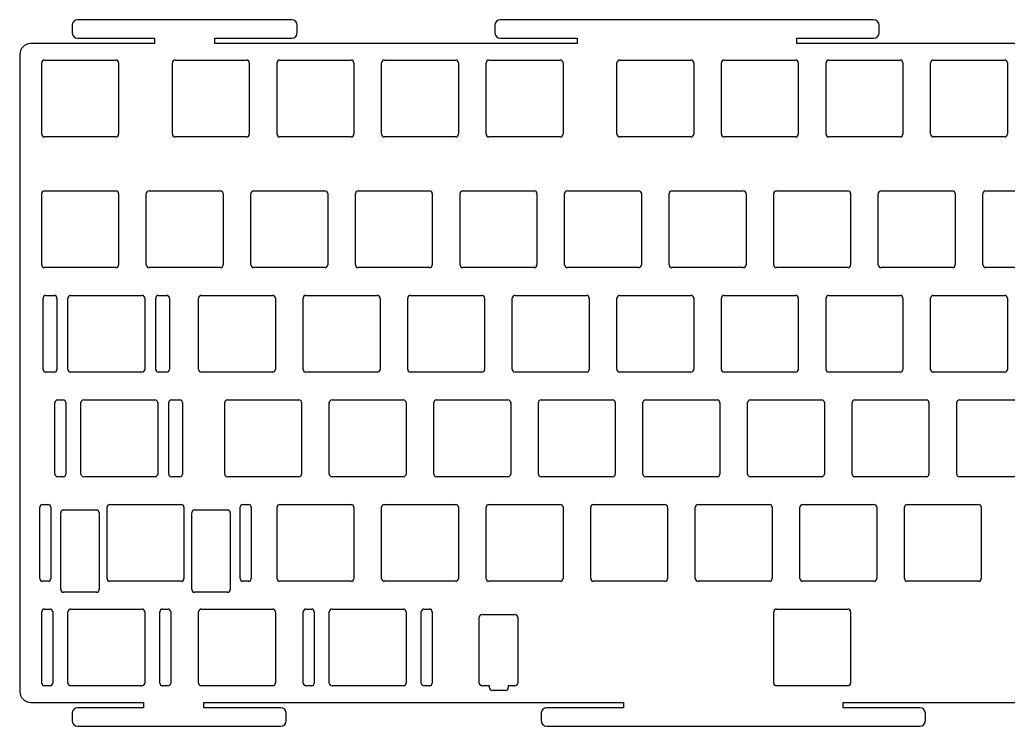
# Model space of a CAD drawing. Header units: millimetres. Extents: x -366 to -15, y -139 to -11.
# Drawn here: x -366.1 to -186, y -139.2 to -10.5 of the extents above; entities that cross this region are included whole.
import ezdxf

# ---------------------------------------------------------------- set-up
doc = ezdxf.new("R2010")
doc.units = ezdxf.units.MM
doc.header["$MEASUREMENT"] = 0

msp = doc.modelspace()

# ---------------------------------------------------------------- linework, layer by layer
for p, q in [((-316.52, -10.52, 0), (-355.52, -10.52, 0)), ((-210.52, -10.52, 0), (-278.52, -10.52, 0)), ((-356.52, -11.52, 0), (-356.52, -12.87, 0)), ((-315.52, -12.87, 0), (-315.52, -11.52, 0)), ((-279.52, -11.52, 0), (-279.52, -12.87, 0)), ((-209.52, -12.87, 0), (-209.52, -11.52, 0)), ((-355.52, -13.87, 0), (-341.52, -13.87, 0)), ((-341.52, -13.87, 0), (-341.52, -14.87, 0)), ((-330.52, -14.87, 0), (-330.52, -13.87, 0)), ((-330.52, -13.87, 0), (-316.52, -13.87, 0)), ((-278.52, -13.87, 0), (-264.52, -13.87, 0)), ((-264.52, -13.87, 0), (-264.52, -14.87, 0)), ((-224.52, -14.87, 0), (-224.52, -13.87, 0)), ((-224.52, -13.87, 0), (-210.52, -13.87, 0)), ((-341.52, -14.87, 0), (-364.07, -14.87, 0)), ((-264.52, -14.87, 0), (-330.52, -14.87, 0)), ((-157.01, -14.87, 0), (-224.52, -14.87, 0)), ((-366.07, -16.87, 0), (-366.07, -132.88, 0)), ((-361.57, -17.87, 0), (-348.57, -17.87, 0)), ((-337.76, -17.87, 0), (-324.76, -17.87, 0)), ((-318.71, -17.87, 0), (-305.71, -17.87, 0)), ((-299.66, -17.87, 0), (-286.66, -17.87, 0)), ((-280.61, -17.87, 0), (-267.61, -17.87, 0)), ((-256.8, -17.87, 0), (-243.8, -17.87, 0)), ((-237.75, -17.87, 0), (-224.75, -17.87, 0)), ((-218.7, -17.87, 0), (-205.7, -17.87, 0)), ((-199.65, -17.87, 0), (-186.65, -17.87, 0)), ((-362.07, -31.37, 0), (-362.07, -18.37, 0)), ((-348.07, -18.37, 0), (-348.07, -31.37, 0)), ((-338.26, -31.37, 0), (-338.26, -18.37, 0)), ((-324.26, -18.37, 0), (-324.26, -31.37, 0)), ((-319.21, -31.37, 0), (-319.21, -18.37, 0)), ((-305.21, -18.37, 0), (-305.21, -31.37, 0)), ((-300.16, -31.37, 0), (-300.16, -18.37, 0)), ((-286.16, -18.37, 0), (-286.16, -31.37, 0)), ((-281.11, -31.37, 0), (-281.11, -18.37, 0)), ((-267.11, -18.37, 0), (-267.11, -31.37, 0)), ((-257.3, -31.37, 0), (-257.3, -18.37, 0)), ((-243.3, -18.37, 0), (-243.3, -31.37, 0)), ((-238.25, -31.37, 0), (-238.25, -18.37, 0)), ((-224.25, -18.37, 0), (-224.25, -31.37, 0)), ((-219.2, -31.37, 0), (-219.2, -18.37, 0)), ((-205.2, -18.37, 0), (-205.2, -31.37, 0)), ((-200.15, -31.37, 0), (-200.15, -18.37, 0)), ((-186.15, -18.37, 0), (-186.15, -31.37, 0)), ((-348.57, -31.87, 0), (-361.57, -31.87, 0)), ((-324.76, -31.87, 0), (-337.76, -31.87, 0)), ((-305.71, -31.87, 0), (-318.71, -31.87, 0)), ((-286.66, -31.87, 0), (-299.66, -31.87, 0)), ((-267.61, -31.87, 0), (-280.61, -31.87, 0)), ((-243.8, -31.87, 0), (-256.8, -31.87, 0)), ((-224.75, -31.87, 0), (-237.75, -31.87, 0)), ((-205.7, -31.87, 0), (-218.7, -31.87, 0)), ((-186.65, -31.87, 0), (-199.65, -31.87, 0)), ((-362.07, -55.18, 0), (-362.07, -42.18, 0)), ((-361.57, -41.68, 0), (-348.57, -41.68, 0)), ((-348.07, -42.18, 0), (-348.07, -55.18, 0)), ((-343.02, -55.18, 0), (-343.02, -42.18, 0)), ((-342.52, -41.68, 0), (-329.52, -41.68, 0)), ((-329.02, -42.18, 0), (-329.02, -55.18, 0)), ((-323.97, -55.18, 0), (-323.97, -42.18, 0)), ((-323.47, -41.68, 0), (-310.47, -41.68, 0)), ((-309.97, -42.18, 0), (-309.97, -55.18, 0)), ((-304.92, -55.18, 0), (-304.92, -42.18, 0)), ((-304.42, -41.68, 0), (-291.42, -41.68, 0)), ((-290.92, -42.18, 0), (-290.92, -55.18, 0)), ((-285.87, -55.18, 0), (-285.87, -42.18, 0)), ((-285.37, -41.68, 0), (-272.37, -41.68, 0)), ((-271.87, -42.18, 0), (-271.87, -55.18, 0)), ((-266.82, -55.18, 0), (-266.82, -42.18, 0)), ((-266.32, -41.68, 0), (-253.32, -41.68, 0)), ((-252.82, -42.18, 0), (-252.82, -55.18, 0)), ((-247.77, -55.18, 0), (-247.77, -42.18, 0)), ((-247.27, -41.68, 0), (-234.27, -41.68, 0)), ((-233.77, -42.18, 0), (-233.77, -55.18, 0)), ((-228.72, -55.18, 0), (-228.72, -42.18, 0)), ((-228.22, -41.68, 0), (-215.22, -41.68, 0)), ((-214.72, -42.18, 0), (-214.72, -55.18, 0)), ((-209.67, -55.18, 0), (-209.67, -42.18, 0)), ((-209.17, -41.68, 0), (-196.17, -41.68, 0)), ((-195.67, -42.18, 0), (-195.67, -55.18, 0)), ((-190.62, -55.18, 0), (-190.62, -42.18, 0)), ((-190.12, -41.68, 0), (-177.12, -41.68, 0)), ((-348.57, -55.68, 0), (-361.57, -55.68, 0)), ((-329.52, -55.68, 0), (-342.52, -55.68, 0)), ((-310.47, -55.68, 0), (-323.47, -55.68, 0)), ((-291.42, -55.68, 0), (-304.42, -55.68, 0)), ((-272.37, -55.68, 0), (-285.37, -55.68, 0)), ((-253.32, -55.68, 0), (-266.32, -55.68, 0)), ((-234.27, -55.68, 0), (-247.27, -55.68, 0)), ((-215.22, -55.68, 0), (-228.22, -55.68, 0)), ((-196.17, -55.68, 0), (-209.17, -55.68, 0)), ((-177.12, -55.68, 0), (-190.12, -55.68, 0)), ((-361.31, -60.73, 0), (-359.81, -60.73, 0)), ((-356.81, -60.73, 0), (-343.81, -60.73, 0)), ((-340.81, -60.73, 0), (-339.31, -60.73, 0)), ((-333, -60.73, 0), (-320, -60.73, 0)), ((-313.95, -60.73, 0), (-300.95, -60.73, 0)), ((-294.9, -60.73, 0), (-281.9, -60.73, 0)), ((-275.85, -60.73, 0), (-262.85, -60.73, 0)), ((-256.8, -60.73, 0), (-243.8, -60.73, 0)), ((-237.75, -60.73, 0), (-224.75, -60.73, 0)), ((-218.7, -60.73, 0), (-205.7, -60.73, 0)), ((-199.65, -60.73, 0), (-186.65, -60.73, 0)), ((-361.81, -74.23, 0), (-361.81, -61.23, 0)), ((-359.31, -61.23, 0), (-359.31, -74.23, 0)), ((-357.31, -74.23, 0), (-357.31, -61.23, 0)), ((-343.31, -61.23, 0), (-343.31, -74.23, 0)), ((-341.31, -74.23, 0), (-341.31, -61.23, 0)), ((-338.81, -61.23, 0), (-338.81, -74.23, 0)), ((-333.5, -74.23, 0), (-333.5, -61.23, 0)), ((-319.5, -61.23, 0), (-319.5, -74.23, 0)), ((-314.45, -74.23, 0), (-314.45, -61.23, 0)), ((-300.45, -61.23, 0), (-300.45, -74.23, 0)), ((-295.4, -74.23, 0), (-295.4, -61.23, 0)), ((-281.4, -61.23, 0), (-281.4, -74.23, 0)), ((-276.35, -74.23, 0), (-276.35, -61.23, 0)), ((-262.35, -61.23, 0), (-262.35, -74.23, 0)), ((-257.3, -74.23, 0), (-257.3, -61.23, 0)), ((-243.3, -61.23, 0), (-243.3, -74.23, 0)), ((-238.25, -74.23, 0), (-238.25, -61.23, 0)), ((-224.25, -61.23, 0), (-224.25, -74.23, 0)), ((-219.2, -74.23, 0), (-219.2, -61.23, 0)), ((-205.2, -61.23, 0), (-205.2, -74.23, 0)), ((-200.15, -74.23, 0), (-200.15, -61.23, 0)), ((-186.15, -61.23, 0), (-186.15, -74.23, 0)), ((-359.81, -74.73, 0), (-361.31, -74.73, 0)), ((-343.81, -74.73, 0), (-356.81, -74.73, 0)), ((-339.31, -74.73, 0), (-340.81, -74.73, 0)), ((-320, -74.73, 0), (-333, -74.73, 0)), ((-300.95, -74.73, 0), (-313.95, -74.73, 0)), ((-281.9, -74.73, 0), (-294.9, -74.73, 0)), ((-262.85, -74.73, 0), (-275.85, -74.73, 0)), ((-243.8, -74.73, 0), (-256.8, -74.73, 0)), ((-224.75, -74.73, 0), (-237.75, -74.73, 0)), ((-205.7, -74.73, 0), (-218.7, -74.73, 0)), ((-186.65, -74.73, 0), (-199.65, -74.73, 0)), ((-359.68, -93.28, 0), (-359.68, -80.28, 0)), ((-359.18, -79.78, 0), (-358.18, -79.78, 0)), ((-357.68, -80.28, 0), (-357.68, -93.28, 0)), ((-354.93, -93.28, 0), (-354.93, -80.28, 0)), ((-354.43, -79.78, 0), (-341.43, -79.78, 0)), ((-340.93, -80.28, 0), (-340.93, -93.28, 0)), ((-338.93, -93.28, 0), (-338.93, -80.28, 0)), ((-338.43, -79.78, 0), (-336.93, -79.78, 0)), ((-336.43, -80.28, 0), (-336.43, -93.28, 0)), ((-328.74, -93.28, 0), (-328.74, -80.28, 0)), ((-328.24, -79.78, 0), (-315.24, -79.78, 0)), ((-314.74, -80.28, 0), (-314.74, -93.28, 0)), ((-309.69, -93.28, 0), (-309.69, -80.28, 0)), ((-309.19, -79.78, 0), (-296.19, -79.78, 0)), ((-295.69, -80.28, 0), (-295.69, -93.28, 0)), ((-290.64, -93.28, 0), (-290.64, -80.28, 0)), ((-290.14, -79.78, 0), (-277.14, -79.78, 0)), ((-276.64, -80.28, 0), (-276.64, -93.28, 0)), ((-271.59, -93.28, 0), (-271.59, -80.28, 0)), ((-271.09, -79.78, 0), (-258.09, -79.78, 0)), ((-257.59, -80.28, 0), (-257.59, -93.28, 0)), ((-252.54, -93.28, 0), (-252.54, -80.28, 0)), ((-252.04, -79.78, 0), (-239.04, -79.78, 0)), ((-238.54, -80.28, 0), (-238.54, -93.28, 0)), ((-233.49, -93.28, 0), (-233.49, -80.28, 0)), ((-232.99, -79.78, 0), (-219.99, -79.78, 0)), ((-219.49, -80.28, 0), (-219.49, -93.28, 0)), ((-214.44, -93.28, 0), (-214.44, -80.28, 0)), ((-213.94, -79.78, 0), (-200.94, -79.78, 0)), ((-200.44, -80.28, 0), (-200.44, -93.28, 0)), ((-195.39, -93.28, 0), (-195.39, -80.28, 0)), ((-194.89, -79.78, 0), (-181.89, -79.78, 0)), ((-358.18, -93.78, 0), (-359.18, -93.78, 0)), ((-341.43, -93.78, 0), (-354.43, -93.78, 0)), ((-336.93, -93.78, 0), (-338.43, -93.78, 0)), ((-315.24, -93.78, 0), (-328.24, -93.78, 0)), ((-296.19, -93.78, 0), (-309.19, -93.78, 0)), ((-277.14, -93.78, 0), (-290.14, -93.78, 0)), ((-258.09, -93.78, 0), (-271.09, -93.78, 0)), ((-239.04, -93.78, 0), (-252.04, -93.78, 0)), ((-219.99, -93.78, 0), (-232.99, -93.78, 0)), ((-200.94, -93.78, 0), (-213.94, -93.78, 0)), ((-181.89, -93.78, 0), (-194.89, -93.78, 0)), ((-361.92, -98.83, 0), (-360.92, -98.83, 0)), ((-349.67, -98.83, 0), (-336.67, -98.83, 0)), ((-325.42, -98.83, 0), (-324.42, -98.83, 0)), ((-318.71, -98.83, 0), (-305.71, -98.83, 0)), ((-299.66, -98.83, 0), (-286.66, -98.83, 0)), ((-280.61, -98.83, 0), (-267.61, -98.83, 0)), ((-261.56, -98.83, 0), (-248.56, -98.83, 0)), ((-242.51, -98.83, 0), (-229.51, -98.83, 0)), ((-223.46, -98.83, 0), (-210.46, -98.83, 0)), ((-204.41, -98.83, 0), (-191.41, -98.83, 0)), ((-362.42, -112.33, 0), (-362.42, -99.33, 0)), ((-360.42, -99.33, 0), (-360.42, -112.33, 0)), ((-358.61, -114.33, 0), (-358.61, -100.33, 0)), ((-358.11, -99.83, 0), (-352.11, -99.83, 0)), ((-351.61, -100.33, 0), (-351.61, -114.33, 0)), ((-350.17, -112.33, 0), (-350.17, -99.33, 0)), ((-336.17, -99.33, 0), (-336.17, -112.33, 0)), ((-334.73, -114.33, 0), (-334.73, -100.33, 0)), ((-334.23, -99.83, 0), (-328.23, -99.83, 0)), ((-327.73, -100.33, 0), (-327.73, -114.33, 0)), ((-325.92, -112.33, 0), (-325.92, -99.33, 0)), ((-323.92, -99.33, 0), (-323.92, -112.33, 0)), ((-319.21, -112.33, 0), (-319.21, -99.33, 0)), ((-305.21, -99.33, 0), (-305.21, -112.33, 0)), ((-300.16, -112.33, 0), (-300.16, -99.33, 0)), ((-286.16, -99.33, 0), (-286.16, -112.33, 0)), ((-281.11, -112.33, 0), (-281.11, -99.33, 0)), ((-267.11, -99.33, 0), (-267.11, -112.33, 0)), ((-262.06, -112.33, 0), (-262.06, -99.33, 0)), ((-248.06, -99.33, 0), (-248.06, -112.33, 0)), ((-243.01, -112.33, 0), (-243.01, -99.33, 0)), ((-229.01, -99.33, 0), (-229.01, -112.33, 0)), ((-223.96, -112.33, 0), (-223.96, -99.33, 0)), ((-209.96, -99.33, 0), (-209.96, -112.33, 0)), ((-204.91, -112.33, 0), (-204.91, -99.33, 0)), ((-190.91, -99.33, 0), (-190.91, -112.33, 0)), ((-360.92, -112.83, 0), (-361.92, -112.83, 0)), ((-336.67, -112.83, 0), (-349.67, -112.83, 0)), ((-324.42, -112.83, 0), (-325.42, -112.83, 0)), ((-305.71, -112.83, 0), (-318.71, -112.83, 0)), ((-286.66, -112.83, 0), (-299.66, -112.83, 0)), ((-267.61, -112.83, 0), (-280.61, -112.83, 0)), ((-248.56, -112.83, 0), (-261.56, -112.83, 0)), ((-229.51, -112.83, 0), (-242.51, -112.83, 0)), ((-210.46, -112.83, 0), (-223.46, -112.83, 0)), ((-191.41, -112.83, 0), (-204.41, -112.83, 0)), ((-352.11, -114.83, 0), (-358.11, -114.83, 0)), ((-328.23, -114.83, 0), (-334.23, -114.83, 0)), ((-362.06, -131.38, 0), (-362.06, -118.38, 0)), ((-361.56, -117.88, 0), (-360.56, -117.88, 0)), ((-360.06, -118.38, 0), (-360.06, -131.38, 0)), ((-357.31, -131.38, 0), (-357.31, -118.38, 0)), ((-356.81, -117.88, 0), (-343.81, -117.88, 0)), ((-343.31, -118.38, 0), (-343.31, -131.38, 0)), ((-340.56, -131.38, 0), (-340.56, -118.38, 0)), ((-340.06, -117.88, 0), (-339.06, -117.88, 0)), ((-338.56, -118.38, 0), (-338.56, -131.38, 0)), ((-333.5, -131.38, 0), (-333.5, -118.38, 0)), ((-333, -117.88, 0), (-320, -117.88, 0)), ((-319.5, -118.38, 0), (-319.5, -131.38, 0)), ((-314.44, -131.38, 0), (-314.44, -118.38, 0)), ((-313.94, -117.88, 0), (-312.94, -117.88, 0)), ((-312.44, -118.38, 0), (-312.44, -131.38, 0)), ((-309.69, -131.38, 0), (-309.69, -118.38, 0)), ((-309.19, -117.88, 0), (-296.19, -117.88, 0)), ((-295.69, -118.38, 0), (-295.69, -131.38, 0)), ((-292.94, -131.38, 0), (-292.94, -118.38, 0)), ((-292.44, -117.88, 0), (-291.44, -117.88, 0)), ((-290.94, -118.38, 0), (-290.94, -131.38, 0)), ((-228.72, -131.38, 0), (-228.72, -118.38, 0)), ((-228.22, -117.88, 0), (-215.22, -117.88, 0)), ((-214.72, -118.38, 0), (-214.72, -131.38, 0)), ((-282.37, -131.37, 0), (-282.37, -119.38, 0)), ((-281.87, -118.88, 0), (-275.87, -118.88, 0)), ((-275.37, -119.38, 0), (-275.37, -131.37, 0)), ((-360.56, -131.88, 0), (-361.56, -131.88, 0)), ((-343.81, -131.88, 0), (-356.81, -131.88, 0)), ((-339.06, -131.88, 0), (-340.06, -131.88, 0)), ((-320, -131.88, 0), (-333, -131.88, 0)), ((-312.94, -131.88, 0), (-313.94, -131.88, 0)), ((-296.19, -131.88, 0), (-309.19, -131.88, 0)), ((-291.44, -131.88, 0), (-292.44, -131.88, 0)), ((-280.48, -131.87, 0), (-281.87, -131.87, 0)), ((-280.48, -132.23, 0), (-280.48, -131.87, 0)), ((-277.58, -132.73, 0), (-279.98, -132.73, 0)), ((-275.87, -131.87, 0), (-277.08, -131.87, 0)), ((-277.08, -131.87, 0), (-277.08, -132.23, 0)), ((-215.22, -131.88, 0), (-228.22, -131.88, 0)), ((-364.07, -134.88, 0), (-343.52, -134.88, 0)), ((-343.52, -134.88, 0), (-343.52, -135.88, 0)), ((-332.52, -135.88, 0), (-332.52, -134.88, 0)), ((-332.52, -134.88, 0), (-256.1, -134.88, 0)), ((-256.1, -134.88, 0), (-256.1, -135.88, 0)), ((-216.1, -135.88, 0), (-216.1, -134.88, 0)), ((-216.1, -134.88, 0), (-143.58, -134.88, 0)), ((-343.52, -135.88, 0), (-355.52, -135.88, 0)), ((-318.52, -135.88, 0), (-332.52, -135.88, 0)), ((-256.1, -135.88, 0), (-270.1, -135.88, 0)), ((-202.1, -135.88, 0), (-216.1, -135.88, 0)), ((-356.52, -136.88, 0), (-356.52, -138.23, 0)), ((-317.52, -138.23, 0), (-317.52, -136.88, 0)), ((-271.1, -136.88, 0), (-271.1, -138.23, 0)), ((-201.1, -138.23, 0), (-201.1, -136.88, 0)), ((-355.52, -139.23, 0), (-318.52, -139.23, 0)), ((-270.1, -139.23, 0), (-202.1, -139.23, 0))]:
    msp.add_line(p, q)
at = {"extrusion": (0, -1.56597e-09, 1)}
for centre, radius, start, end in [((-355.52, -11.52, 0), 1, 90, 180), ((-361.57, -18.37, 0), 0.5, 90, 180), ((-323.47, -42.18, 0), 0.5, 90, 180), ((-247.27, -42.18, 0), 0.5, 90, 180), ((-190.12, -42.18, 0), 0.5, 90, 180), ((-361.31, -61.23, 0), 0.5, 90, 180), ((-356.81, -61.23, 0), 0.5, 90, 180), ((-333, -61.23, 0), 0.5, 90, 180), ((-359.81, -74.23, 0), 0.5, 270, 0), ((-186.65, -74.23, 0), 0.5, 270, 0)]:
    msp.add_arc(centre, radius, start, end, dxfattribs=at)
for centre, radius, start, end in [((-316.52, -11.52, 0), 1, 0, 90), ((-210.52, -11.52, 0), 1, 0, 90), ((-355.52, -12.87, 0), 1, 180, 270), ((-278.52, -12.87, 0), 1, 180, 270), ((-348.57, -18.37, 0), 0.5, 0, 90), ((-324.76, -18.37, 0), 0.5, 0, 90), ((-305.71, -18.37, 0), 0.5, 0, 90), ((-286.66, -18.37, 0), 0.5, 0, 90), ((-267.61, -18.37, 0), 0.5, 0, 90), ((-243.8, -18.37, 0), 0.5, 0, 90), ((-224.75, -18.37, 0), 0.5, 0, 90), ((-205.7, -18.37, 0), 0.5, 0, 90), ((-186.65, -18.37, 0), 0.5, 0, 90), ((-361.57, -31.37, 0), 0.5, 180, 270), ((-337.76, -31.37, 0), 0.5, 180, 270), ((-318.71, -31.37, 0), 0.5, 180, 270), ((-299.66, -31.37, 0), 0.5, 180, 270), ((-280.61, -31.37, 0), 0.5, 180, 270), ((-256.8, -31.37, 0), 0.5, 180, 270), ((-237.75, -31.37, 0), 0.5, 180, 270), ((-218.7, -31.37, 0), 0.5, 180, 270), ((-199.65, -31.37, 0), 0.5, 180, 270), ((-348.57, -42.18, 0), 0.5, 0, 90), ((-329.52, -42.18, 0), 0.5, 0, 90), ((-310.47, -42.18, 0), 0.5, 0, 90), ((-291.42, -42.18, 0), 0.5, 0, 90), ((-272.37, -42.18, 0), 0.5, 0, 90), ((-253.32, -42.18, 0), 0.5, 0, 90), ((-234.27, -42.18, 0), 0.5, 0, 90), ((-215.22, -42.18, 0), 0.5, 0, 90), ((-196.17, -42.18, 0), 0.5, 0, 90), ((-361.57, -55.18, 0), 0.5, 180, 270), ((-342.52, -55.18, 0), 0.5, 180, 270), ((-323.47, -55.18, 0), 0.5, 180, 270), ((-304.42, -55.18, 0), 0.5, 180, 270), ((-285.37, -55.18, 0), 0.5, 180, 270), ((-266.32, -55.18, 0), 0.5, 180, 270), ((-247.27, -55.18, 0), 0.5, 180, 270), ((-228.22, -55.18, 0), 0.5, 180, 270), ((-209.17, -55.18, 0), 0.5, 180, 270), ((-190.12, -55.18, 0), 0.5, 180, 270), ((-359.81, -61.23, 0), 0.5, 0, 90), ((-343.81, -61.23, 0), 0.5, 0, 90), ((-339.31, -61.23, 0), 0.5, 0, 90), ((-320, -61.23, 0), 0.5, 0, 90), ((-300.95, -61.23, 0), 0.5, 0, 90), ((-281.9, -61.23, 0), 0.5, 0, 90), ((-262.85, -61.23, 0), 0.5, 0, 90), ((-243.8, -61.23, 0), 0.5, 0, 90), ((-224.75, -61.23, 0), 0.5, 0, 90), ((-205.7, -61.23, 0), 0.5, 0, 90), ((-186.65, -61.23, 0), 0.5, 0, 90), ((-361.31, -74.23, 0), 0.5, 180, 270), ((-356.81, -74.23, 0), 0.5, 180, 270), ((-340.81, -74.23, 0), 0.5, 180, 270), ((-333, -74.23, 0), 0.5, 180, 270), ((-313.95, -74.23, 0), 0.5, 180, 270), ((-294.9, -74.23, 0), 0.5, 180, 270), ((-275.85, -74.23, 0), 0.5, 180, 270), ((-256.8, -74.23, 0), 0.5, 180, 270), ((-237.75, -74.23, 0), 0.5, 180, 270), ((-218.7, -74.23, 0), 0.5, 180, 270), ((-199.65, -74.23, 0), 0.5, 180, 270), ((-358.18, -80.28, 0), 0.5, 0, 90), ((-341.43, -80.28, 0), 0.5, 0, 90), ((-336.93, -80.28, 0), 0.5, 0, 90), ((-315.24, -80.28, 0), 0.5, 0, 90), ((-296.19, -80.28, 0), 0.5, 0, 90), ((-277.14, -80.28, 0), 0.5, 0, 90), ((-258.09, -80.28, 0), 0.5, 0, 90), ((-239.04, -80.28, 0), 0.5, 0, 90), ((-219.99, -80.28, 0), 0.5, 0, 90), ((-200.94, -80.28, 0), 0.5, 0, 90), ((-359.18, -93.28, 0), 0.5, 180, 270), ((-354.43, -93.28, 0), 0.5, 180, 270), ((-338.43, -93.28, 0), 0.5, 180, 270), ((-328.24, -93.28, 0), 0.5, 180, 270), ((-309.19, -93.28, 0), 0.5, 180, 270), ((-290.14, -93.28, 0), 0.5, 180, 270), ((-271.09, -93.28, 0), 0.5, 180, 270), ((-252.04, -93.28, 0), 0.5, 180, 270), ((-232.99, -93.28, 0), 0.5, 180, 270), ((-213.94, -93.28, 0), 0.5, 180, 270), ((-194.89, -93.28, 0), 0.5, 180, 270), ((-360.92, -99.33, 0), 0.5, 0, 90), ((-336.67, -99.33, 0), 0.5, 0, 90), ((-324.42, -99.33, 0), 0.5, 0, 90), ((-305.71, -99.33, 0), 0.5, 0, 90), ((-286.66, -99.33, 0), 0.5, 0, 90), ((-267.61, -99.33, 0), 0.5, 0, 90), ((-248.56, -99.33, 0), 0.5, 0, 90), ((-229.51, -99.33, 0), 0.5, 0, 90), ((-210.46, -99.33, 0), 0.5, 0, 90), ((-191.41, -99.33, 0), 0.5, 0, 90), ((-352.11, -100.33, 0), 0.5, 0, 90), ((-328.23, -100.33, 0), 0.5, 0, 90), ((-361.92, -112.33, 0), 0.5, 180, 270), ((-349.67, -112.33, 0), 0.5, 180, 270), ((-325.42, -112.33, 0), 0.5, 180, 270), ((-318.71, -112.33, 0), 0.5, 180, 270), ((-299.66, -112.33, 0), 0.5, 180, 270), ((-280.61, -112.33, 0), 0.5, 180, 270), ((-261.56, -112.33, 0), 0.5, 180, 270), ((-242.51, -112.33, 0), 0.5, 180, 270), ((-223.46, -112.33, 0), 0.5, 180, 270), ((-204.41, -112.33, 0), 0.5, 180, 270), ((-358.11, -114.33, 0), 0.5, 180, 270), ((-334.23, -114.33, 0), 0.5, 180, 270), ((-360.56, -118.38, 0), 0.5, 0, 90), ((-343.81, -118.38, 0), 0.5, 0, 90), ((-339.06, -118.38, 0), 0.5, 0, 90), ((-320, -118.38, 0), 0.5, 0, 90), ((-312.94, -118.38, 0), 0.5, 0, 90), ((-296.19, -118.38, 0), 0.5, 0, 90), ((-291.44, -118.38, 0), 0.5, 0, 90), ((-215.22, -118.38, 0), 0.5, 0, 90), ((-275.87, -119.38, 0), 0.5, 0, 90), ((-361.56, -131.38, 0), 0.5, 180, 270), ((-356.81, -131.38, 0), 0.5, 180, 270), ((-340.06, -131.38, 0), 0.5, 180, 270), ((-333, -131.38, 0), 0.5, 180, 270), ((-313.94, -131.38, 0), 0.5, 180, 270), ((-309.19, -131.38, 0), 0.5, 180, 270), ((-292.44, -131.38, 0), 0.5, 180, 270), ((-281.87, -131.37, 0), 0.5, 180, 270), ((-228.22, -131.38, 0), 0.5, 180, 270), ((-364.07, -132.88, 0), 2, 180, 270), ((-279.98, -132.23, 0), 0.5, 180, 270), ((-318.52, -136.88, 0), 1, 0, 90), ((-202.1, -136.88, 0), 1, 0, 90), ((-355.52, -138.23, 0), 1, 180, 270), ((-270.1, -138.23, 0), 1, 180, 270)]:
    msp.add_arc(centre, radius, start, end)
at = {"extrusion": (0, -1.56598e-09, 1)}
msp.add_arc((-278.52, -11.52, 0), 1, 90, 180, dxfattribs=at)
at = {"extrusion": (0, -1.56497e-09, 1)}
msp.add_arc((-316.52, -12.87, 0), 1, 270, 0, dxfattribs=at)
at = {"extrusion": (0, -1.56499e-09, 1)}
msp.add_arc((-210.52, -12.87, 0), 1, 270, 0, dxfattribs=at)
at = {"extrusion": (0, -1.566e-09, 1)}
for centre, radius, start, end in [((-364.07, -16.87, 0), 2, 90, 180), ((-266.32, -42.18, 0), 0.5, 90, 180), ((-313.95, -61.23, 0), 0.5, 90, 180), ((-271.09, -80.28, 0), 0.5, 90, 180), ((-232.99, -80.28, 0), 0.5, 90, 180), ((-360.56, -131.38, 0), 0.5, 270, 0)]:
    msp.add_arc(centre, radius, start, end, dxfattribs=at)
at = {"extrusion": (0, -1.56579e-09, 1)}
for centre in [(-337.76, -18.37, 0), (-209.17, -42.18, 0), (-256.8, -61.23, 0), (-213.94, -80.28, 0)]:
    msp.add_arc(centre, 0.5, 90, 180, dxfattribs=at)
at = {"extrusion": (0, -1.56575e-09, 1)}
for centre in [(-318.71, -18.37, 0), (-218.7, -18.37, 0), (-342.52, -42.18, 0), (-228.22, -42.18, 0), (-275.85, -61.23, 0), (-309.19, -80.28, 0), (-290.14, -80.28, 0)]:
    msp.add_arc(centre, 0.5, 90, 180, dxfattribs=at)
at = {"extrusion": (0, -1.56621e-09, 1)}
for centre in [(-299.66, -18.37, 0), (-256.8, -18.37, 0), (-218.7, -61.23, 0), (-199.65, -61.23, 0), (-354.43, -80.28, 0), (-252.04, -80.28, 0)]:
    msp.add_arc(centre, 0.5, 90, 180, dxfattribs=at)
at = {"extrusion": (0, -1.56593e-09, 1)}
for centre, start, end in [((-280.61, -18.37, 0), 90, 180), ((-199.65, -18.37, 0), 90, 180), ((-348.57, -31.37, 0), 270, 0), ((-324.76, -31.37, 0), 270, 0), ((-305.71, -31.37, 0), 270, 0), ((-286.66, -31.37, 0), 270, 0), ((-243.8, -31.37, 0), 270, 0), ((-224.75, -31.37, 0), 270, 0), ((-205.7, -31.37, 0), 270, 0), ((-186.65, -31.37, 0), 270, 0), ((-304.42, -42.18, 0), 90, 180), ((-285.37, -42.18, 0), 90, 180), ((-348.57, -55.18, 0), 270, 0), ((-329.52, -55.18, 0), 270, 0), ((-310.47, -55.18, 0), 270, 0), ((-291.42, -55.18, 0), 270, 0), ((-272.37, -55.18, 0), 270, 0), ((-215.22, -55.18, 0), 270, 0), ((-196.17, -55.18, 0), 270, 0), ((-340.81, -61.23, 0), 90, 180), ((-343.81, -74.23, 0), 270, 0), ((-339.31, -74.23, 0), 270, 0), ((-320, -74.23, 0), 270, 0), ((-300.95, -74.23, 0), 270, 0), ((-281.9, -74.23, 0), 270, 0), ((-262.85, -74.23, 0), 270, 0), ((-243.8, -74.23, 0), 270, 0), ((-224.75, -74.23, 0), 270, 0), ((-205.7, -74.23, 0), 270, 0), ((-359.18, -80.28, 0), 90, 180), ((-338.43, -80.28, 0), 90, 180), ((-328.24, -80.28, 0), 90, 180), ((-194.89, -80.28, 0), 90, 180), ((-358.18, -93.28, 0), 270, 0), ((-341.43, -93.28, 0), 270, 0), ((-336.93, -93.28, 0), 270, 0), ((-315.24, -93.28, 0), 270, 0), ((-296.19, -93.28, 0), 270, 0), ((-277.14, -93.28, 0), 270, 0), ((-258.09, -93.28, 0), 270, 0), ((-239.04, -93.28, 0), 270, 0), ((-219.99, -93.28, 0), 270, 0), ((-200.94, -93.28, 0), 270, 0), ((-349.67, -99.33, 0), 90, 180), ((-360.92, -112.33, 0), 270, 0), ((-324.42, -112.33, 0), 270, 0), ((-305.71, -112.33, 0), 270, 0), ((-267.61, -112.33, 0), 270, 0), ((-248.56, -112.33, 0), 270, 0), ((-229.51, -112.33, 0), 270, 0), ((-191.41, -112.33, 0), 270, 0), ((-352.11, -114.33, 0), 270, 0), ((-328.23, -114.33, 0), 270, 0), ((-343.81, -131.38, 0), 270, 0), ((-320, -131.38, 0), 270, 0), ((-312.94, -131.38, 0), 270, 0), ((-291.44, -131.38, 0), 270, 0), ((-215.22, -131.38, 0), 270, 0), ((-277.58, -132.23, 0), 270, 0)]:
    msp.add_arc(centre, 0.5, start, end, dxfattribs=at)
at = {"extrusion": (0, -1.56589e-09, 1)}
for centre, start, end in [((-237.75, -18.37, 0), 90, 180), ((-267.61, -31.37, 0), 270, 0), ((-253.32, -55.18, 0), 270, 0), ((-234.27, -55.18, 0), 270, 0), ((-336.67, -112.33, 0), 270, 0), ((-286.66, -112.33, 0), 270, 0), ((-210.46, -112.33, 0), 270, 0)]:
    msp.add_arc(centre, 0.5, start, end, dxfattribs=at)
at = {"extrusion": (0, -1.56572e-09, 1)}
msp.add_arc((-361.57, -42.18, 0), 0.5, 90, 180, dxfattribs=at)
at = {"extrusion": (0, -1.56568e-09, 1)}
msp.add_arc((-294.9, -61.23, 0), 0.5, 90, 180, dxfattribs=at)
at = {"extrusion": (0, -1.56604e-09, 1)}
msp.add_arc((-237.75, -61.23, 0), 0.5, 90, 180, dxfattribs=at)
at = {"extrusion": (0, -1.56543e-09, 1)}
for centre in [(-361.92, -99.33, 0), (-358.11, -100.33, 0), (-313.94, -118.38, 0), (-309.19, -118.38, 0), (-292.44, -118.38, 0)]:
    msp.add_arc(centre, 0.5, 90, 180, dxfattribs=at)
at = {"extrusion": (0, -1.56596e-09, 1)}
for centre, start, end in [((-325.42, -99.33, 0), 90, 180), ((-340.06, -118.38, 0), 90, 180), ((-281.87, -119.38, 0), 90, 180), ((-339.06, -131.38, 0), 270, 0), ((-296.19, -131.38, 0), 270, 0), ((-275.87, -131.37, 0), 270, 0)]:
    msp.add_arc(centre, 0.5, start, end, dxfattribs=at)
at = {"extrusion": (0, -1.56561e-09, 1)}
for centre in [(-318.71, -99.33, 0), (-299.66, -99.33, 0), (-223.46, -99.33, 0)]:
    msp.add_arc(centre, 0.5, 90, 180, dxfattribs=at)
at = {"extrusion": (0, -1.5676e-09, 1)}
msp.add_arc((-280.61, -99.33, 0), 0.5, 90, 180, dxfattribs=at)
at = {"extrusion": (0, -1.56533e-09, 1)}
msp.add_arc((-261.56, -99.33, 0), 0.5, 90, 180, dxfattribs=at)
at = {"extrusion": (0, -1.56536e-09, 1)}
msp.add_arc((-242.51, -99.33, 0), 0.5, 90, 180, dxfattribs=at)
at = {"extrusion": (0, -1.56557e-09, 1)}
msp.add_arc((-204.41, -99.33, 0), 0.5, 90, 180, dxfattribs=at)
at = {"extrusion": (0, -1.5654e-09, 1)}
msp.add_arc((-334.23, -100.33, 0), 0.5, 90, 180, dxfattribs=at)
at = {"extrusion": (0, -1.56547e-09, 1)}
for centre in [(-361.56, -118.38, 0), (-228.22, -118.38, 0)]:
    msp.add_arc(centre, 0.5, 90, 180, dxfattribs=at)
at = {"extrusion": (0, -1.56746e-09, 1)}
msp.add_arc((-356.81, -118.38, 0), 0.5, 90, 180, dxfattribs=at)
at = {"extrusion": (0, -1.56554e-09, 1)}
msp.add_arc((-333, -118.38, 0), 0.5, 90, 180, dxfattribs=at)
at = {"extrusion": (0, -1.56151e-09, 1)}
msp.add_arc((-355.52, -136.88, 0), 1, 90, 180, dxfattribs=at)
at = {"extrusion": (0, -1.56607e-09, 1)}
for centre, start, end in [((-270.1, -136.88, 0), 90, 180), ((-202.1, -138.23, 0), 270, 0)]:
    msp.add_arc(centre, 1, start, end, dxfattribs=at)
at = {"extrusion": (0, -1.56657e-09, 1)}
msp.add_arc((-318.52, -138.23, 0), 1, 270, 0, dxfattribs=at)

doc.saveas('drawing.dxf')
